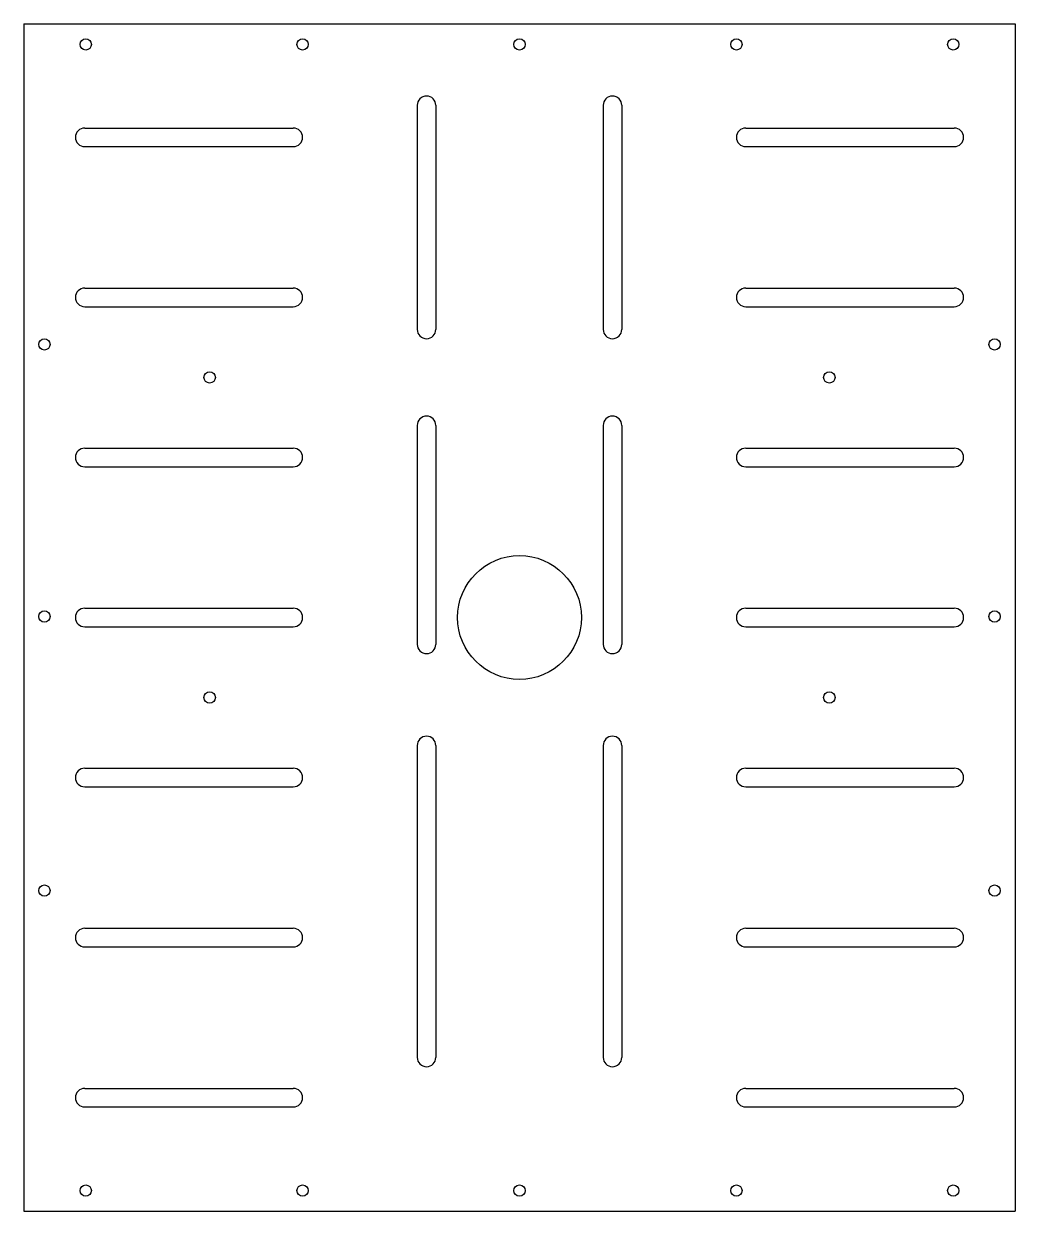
# Model space of a CAD drawing. Header units: millimetres. Extents: x -480 to 480, y 0 to 1150.
import ezdxf

# ---------------------------------------------------------------- set-up
doc = ezdxf.new("R2010")
doc.units = ezdxf.units.MM

msp = doc.modelspace()

# ---------------------------------------------------------------- linework, layer by layer
at = {"layer": 'CUT_10MM'}
for p, q in [((-480, 1150), (480, 1150)), ((-480, 1150), (-480, 0)), ((480, 1150), (480, 0)), ((-99, 1071), (-99, 854)), ((-81, 1071), (-81, 854)), ((81, 1071), (81, 854)), ((99, 1071), (99, 854)), ((-421, 1049), (-219, 1049)), ((219, 1049), (421, 1049)), ((-421, 1031), (-219, 1031)), ((219, 1031), (421, 1031)), ((-421, 894), (-219, 894)), ((219, 894), (421, 894)), ((-421, 876), (-219, 876)), ((219, 876), (421, 876)), ((-99, 761), (-99, 549)), ((-81, 761), (-81, 549)), ((81, 761), (81, 549)), ((99, 761), (99, 549)), ((-421, 739), (-219, 739)), ((219, 739), (421, 739)), ((-421, 721), (-219, 721)), ((219, 721), (421, 721)), ((-421, 584), (-219, 584)), ((219, 584), (421, 584)), ((-421, 566), (-219, 566)), ((219, 566), (421, 566)), ((-99, 451), (-99, 149)), ((-81, 451), (-81, 149)), ((81, 451), (81, 149)), ((99, 451), (99, 149)), ((-421, 429), (-219, 429)), ((219, 429), (421, 429)), ((-421, 411), (-219, 411)), ((219, 411), (421, 411)), ((-421, 274), (-219, 274)), ((219, 274), (421, 274)), ((-421, 256), (-219, 256)), ((219, 256), (421, 256)), ((-421, 119), (-219, 119)), ((219, 119), (421, 119)), ((-421, 101), (-219, 101)), ((219, 101), (421, 101)), ((-480, 0), (480, 0))]:
    msp.add_line(p, q, dxfattribs=at)
for centre, radius in [((-420, 1130), 5.5), ((-210, 1130), 5.5), ((0, 1130), 5.5), ((210, 1130), 5.5), ((420, 1130), 5.5), ((-460, 839.5), 5.5), ((460, 839.5), 5.5), ((-300, 807.5), 5.5), ((300, 807.5), 5.5), ((0, 575), 60), ((-460, 576), 5.5), ((460, 576), 5.5), ((-300, 497.5), 5.5), ((300, 497.5), 5.5), ((-460, 310.5), 5.5), ((460, 310.5), 5.5), ((-420, 20), 5.5), ((-210, 20), 5.5), ((0, 20), 5.5), ((210, 20), 5.5), ((420, 20), 5.5)]:
    msp.add_circle(centre, radius, dxfattribs=at)
for centre, start, end in [((-90, 1071), 0, 180), ((90, 1071), 0, 180), ((-421, 1040), 90, 270), ((-219, 1040), 270, 90), ((219, 1040), 90, 270), ((421, 1040), 270, 90), ((-421, 885), 90, 270), ((-219, 885), 270, 90), ((219, 885), 90, 270), ((421, 885), 270, 90), ((-90, 854), 180, 0), ((90, 854), 180, 0), ((-90, 761), 0, 180), ((90, 761), 0, 180), ((-421, 730), 90, 270), ((-219, 730), 270, 90), ((219, 730), 90, 270), ((421, 730), 270, 90), ((-421, 575), 90, 270), ((-219, 575), 270, 90), ((219, 575), 90, 270), ((421, 575), 270, 90), ((-90, 549), 180, 0), ((90, 549), 180, 0), ((-90, 451), 0, 180), ((90, 451), 0, 180), ((-421, 420), 90, 270), ((-219, 420), 270, 90), ((219, 420), 90, 270), ((421, 420), 270, 90), ((-421, 265), 90, 270), ((-219, 265), 270, 90), ((219, 265), 90, 270), ((421, 265), 270, 90), ((-90, 149), 180, 0), ((90, 149), 180, 0), ((-421, 110), 90, 270), ((-219, 110), 270, 90), ((219, 110), 90, 270), ((421, 110), 270, 90)]:
    msp.add_arc(centre, 9, start, end, dxfattribs=at)

doc.saveas('drawing.dxf')
